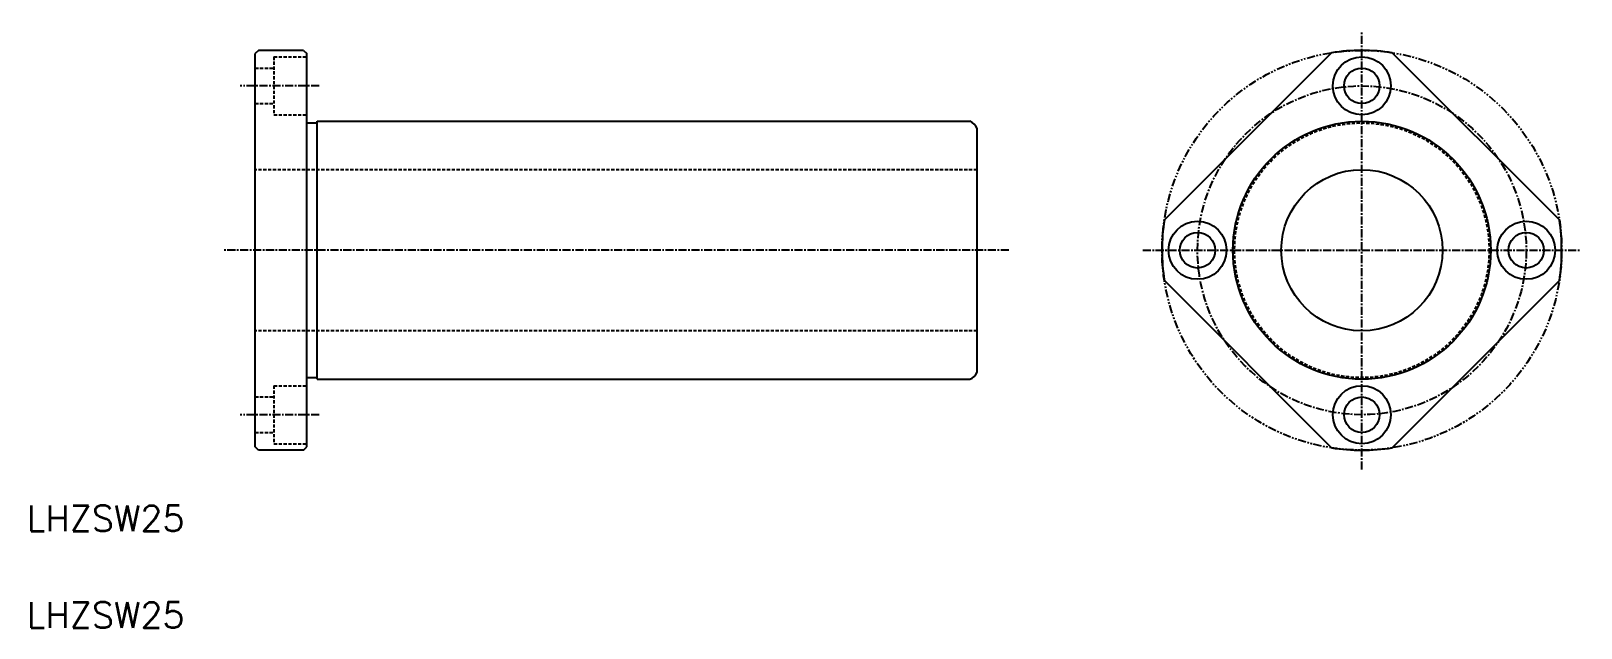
# Model space of a CAD drawing. Extents: x 181 to 422, y 131 to 224.
import ezdxf

# ---------------------------------------------------------------- set-up
doc = ezdxf.new("R2010")
doc.units = 0
for name, pattern in [('CENTER', [2, 1.25, -0.25, 0.25, -0.25]), ('DASHED', [0.75, 0.5, -0.25]), ('PHANTOM', [2.5, 1.25, -0.25, 0.25, -0.25, 0.25, -0.25])]:
    doc.linetypes.add(name, pattern=pattern)
doc.layers.get('0').update_dxf_attribs({"linetype": 'CONTINUOUS'})
doc.layers.add('CENTER', color=1, linetype='CENTER')
doc.styles.get("Standard").update_dxf_attribs({"font": 'txt.shx', "bigfont": 'bigfont.shx'})

msp = doc.modelspace()

# ---------------------------------------------------------------- linework, layer by layer
at = {"color": 7, "linetype": 'CONTINUOUS'}
for p, q in [((216.38, 220.74), (215.88, 220.24)), ((215.88, 159.24), (215.88, 220.24)), ((223.38, 220.74), (216.38, 220.74)), ((223.38, 220.74), (223.88, 220.24)), ((223.88, 159.24), (223.88, 220.24)), ((382.87, 220.38), (356.95, 194.46)), ((418.23, 194.46), (392.31, 220.38)), ((223.88, 209.49), (225.48, 209.49)), ((225.48, 169.74), (225.48, 209.74)), ((225.48, 209.74), (326.79, 209.74)), ((327.88, 170.83), (327.88, 208.65)), ((382.87, 159.1), (356.95, 185.03)), ((418.23, 185.03), (392.31, 159.1)), ((223.88, 169.99), (225.48, 169.99)), ((225.48, 169.74), (326.79, 169.74)), ((236.25, 169.74), (236.25, 169.74)), ((248.63, 169.74), (248.63, 169.74)), ((216.38, 158.74), (215.88, 159.24)), ((223.38, 158.74), (216.38, 158.74)), ((223.38, 158.74), (223.88, 159.24))]:
    msp.add_line(p, q, dxfattribs=at)
at = {"color": 3, "linetype": 'DASHED'}
for p, q in [((218.78, 219.74), (218.78, 210.74)), ((218.78, 219.74), (223.88, 219.74)), ((215.88, 217.99), (218.78, 217.99)), ((215.88, 212.49), (218.78, 212.49)), ((218.78, 210.74), (223.88, 210.74)), ((327.88, 202.24), (215.88, 202.24)), ((327.88, 177.24), (215.88, 177.24)), ((218.78, 168.74), (223.88, 168.74)), ((218.78, 168.74), (218.78, 159.74)), ((215.88, 166.99), (218.78, 166.99)), ((215.88, 161.49), (218.78, 161.49)), ((218.78, 159.74), (223.88, 159.74))]:
    msp.add_line(p, q, dxfattribs=at)
at = {"color": 3, "linetype": 'PHANTOM'}
msp.add_circle((387.59, 189.74), 31, dxfattribs=at)
at = {"color": 7, "linetype": 'CONTINUOUS'}
for centre, radius in [((387.59, 215.24), 4.5), ((387.59, 215.24), 2.75), ((387.59, 189.74), 20), ((387.59, 189.74), 12.5), ((362.09, 189.74), 4.5), ((362.09, 189.74), 2.75), ((413.09, 189.74), 4.5), ((413.09, 189.74), 2.75), ((387.59, 164.24), 4.5), ((387.59, 164.24), 2.75)]:
    msp.add_circle(centre, radius, dxfattribs=at)
at = {"color": 3, "linetype": 'DASHED'}
msp.add_circle((387.59, 189.74), 19.75, dxfattribs=at)
at = {"color": 7, "linetype": 'CONTINUOUS'}
for centre, radius, start, end in [((387.59, 189.74), 31, 81.2493, 98.7507), ((326.03, 207.89), 2, 22.3316, 67.6684), ((387.59, 189.74), 31, 171.2493, 188.7507), ((387.59, 189.74), 31, 351.2493, 8.7507), ((326.03, 171.59), 2, 292.3316, 337.6684), ((387.59, 189.74), 31, 261.2493, 278.7507)]:
    msp.add_arc(centre, radius, start, end, dxfattribs=at)
at = {"layer": 'CENTER', "color": 1, "linetype": 'CENTER'}
for p, q in [((387.59, 155.74), (387.59, 223.74)), ((225.8, 215.24), (213.53, 215.24)), ((332.81, 189.74), (210.98, 189.74)), ((353.59, 189.74), (421.59, 189.74)), ((225.8, 164.24), (213.53, 164.24))]:
    msp.add_line(p, q, dxfattribs=at)
msp.add_circle((387.59, 189.74), 25.5, dxfattribs=at)

# ---------------------------------------------------------------- texts
at = {"color": 7, "linetype": 'CONTINUOUS'}
for p in [(180.42, 146.17), (180.42, 131.17)]:
    msp.add_text('LHZSW25', height=4, dxfattribs=at).set_placement(p)

doc.saveas('drawing.dxf')
